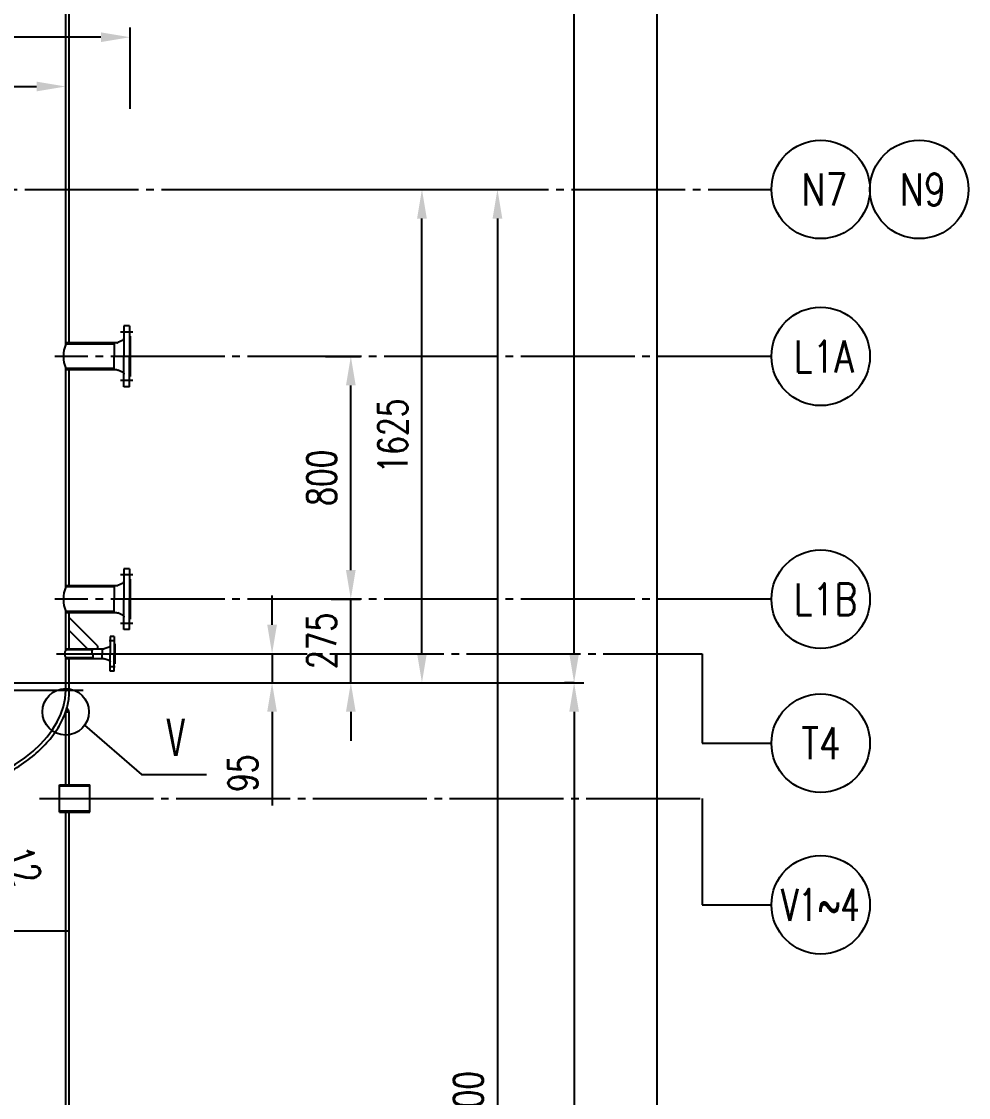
# Model space of a CAD drawing. Extents: x 16825 to 205982, y -10874 to 68273.
# Drawn here: x 191301 to 194418, y 33082 to 36627 of the extents above; entities that cross this region are included whole.
import ezdxf

# ---------------------------------------------------------------- set-up
doc = ezdxf.new("R2010")
doc.units = 0
doc.header["$LTSCALE"] = 5
doc.header["$MEASUREMENT"] = 0
doc.linetypes.add('CENTER', pattern=[18, 15, -1, 1, -1])
doc.layers.get('DEFPOINTS').update_dxf_attribs({"linetype": 'CONTINUOUS'})
for name, color, linetype in [('CEN', 6, 'CENTER'), ('DIM', 1, 'CONTINUOUS'), ('THIN', 1, 'CONTINUOUS'), ('THK', 2, 'CONTINUOUS'), ('TXT', 3, 'CONTINUOUS')]:
    doc.layers.add(name, color=color, linetype=linetype)
doc.styles.add('HZ5', font='romans', dxfattribs={"width": 0.8, "bigfont": 'hz5'})
doc.styles.get("Standard").update_dxf_attribs({"font": 'simplex', "width": 0.75, "bigfont": 'hzdx'})
doc.dimstyles.new('DIM3', dxfattribs={"dimscale": 0, "dimtxt": 3, "dimasz": 3, "dimexe": 1, "dimexo": 0, "dimgap": 1.5, "dimtad": 1, "dimdec": 4, "dimdsep": 46, "dimtxsty": 'Standard', "dimcen": 3, "dimclrd": 1, "dimclrt": 3, "dimadec": 0, "dimazin": 0, "dimtfac": 0.75, "dimtdec": 4, "dimtix": 1, "dimtmove": 0, "dimatfit": 0, "dimfxl": 0, "dimtolj": 1, "dimtzin": 0, "dimarcsym": 0})

# ---------------------------------------------------------------- blocks, each defined once
blk = doc.blocks.new('*D221')
at = {"layer": 'DEFPOINTS', "color": 0}
for p in [(191111.8, 34098.4), (191115.9, 34087.1), (191115.9, 34087.1)]:
    blk.add_point(p, dxfattribs=at)
at = {"layer": 'DIM', "color": 1, "lineweight": -2}
for p, q in [((191079.5, 34188.8), (191047.1, 34279.2)), ((191111.8, 34098.4), (191115.9, 34087.1)), ((191148.2, 33996.8), (191247.6, 33719.2))]:
    blk.add_line(p, q, dxfattribs=at)
at = {"layer": 'DIM', "lineweight": -2}
for p, q in [((191111.8, 34098.4), (191142, 34109.2)), ((191115.9, 34087.1), (191146, 34097.9))]:
    blk.add_line(p, q, dxfattribs=at)
at = {"layer": 'DIM', "color": 1}
for points in [[(191094.5, 34194.2), (191064.4, 34183.4), (191111.8, 34098.4)], [(191163.3, 34002.1), (191133.2, 33991.4), (191115.9, 34087.1)]]:
    blk.add_solid(points, dxfattribs=at)
at = {"layer": 'DIM', "color": 3, "insert": (191304.5, 33845.1), "char_height": 96, "attachment_point": 5, "rotation": 289.6979}
blk.add_mtext('\\A1;12', dxfattribs=at)
blk = doc.blocks.new('*D219')
at = {"layer": 'DEFPOINTS', "color": 0}
for p in [(192233.5, 36073.7), (192104.5, 31073.7), (192867.6, 31073.7)]:
    blk.add_point(p, dxfattribs=at)
at = {"layer": 'DIM', "lineweight": -2}
for p, q in [((192233.5, 36073.7), (192899.6, 36073.7)), ((192104.5, 31073.7), (192899.6, 31073.7))]:
    blk.add_line(p, q, dxfattribs=at)
at = {"layer": 'DIM', "color": 1, "lineweight": -2}
blk.add_line((192867.6, 35977.7), (192867.6, 31169.7), dxfattribs=at)
at = {"layer": 'DIM', "color": 1}
for points in [[(192851.6, 35977.7), (192883.6, 35977.7), (192867.6, 36073.7)], [(192851.6, 31169.7), (192883.6, 31169.7), (192867.6, 31073.7)]]:
    blk.add_solid(points, dxfattribs=at)
at = {"layer": 'DIM', "color": 3, "insert": (192771.6, 33046.2), "char_height": 96, "attachment_point": 5, "rotation": 90}
blk.add_mtext('\\A1;5000', dxfattribs=at)
blk = doc.blocks.new('*D217')
at = {"layer": 'DEFPOINTS', "color": 0}
for p in [(193120, 34448.7), (191638.1, 28623.7), (193120, 28623.7)]:
    blk.add_point(p, dxfattribs=at)
at = {"layer": 'DIM', "lineweight": -2}
for p, q in [((193120, 34448.7), (193088, 34448.7)), ((191638.1, 28623.7), (193152, 28623.7))]:
    blk.add_line(p, q, dxfattribs=at)
at = {"layer": 'DIM', "color": 1, "lineweight": -2}
blk.add_line((193120, 34352.7), (193120, 28719.7), dxfattribs=at)
at = {"layer": 'DIM', "color": 1}
for points in [[(193104, 34352.7), (193136, 34352.7), (193120, 34448.7)], [(193104, 28719.7), (193136, 28719.7), (193120, 28623.7)]]:
    blk.add_solid(points, dxfattribs=at)
at = {"layer": 'DIM', "color": 3, "insert": (193024, 31536.2), "char_height": 96, "attachment_point": 5, "rotation": 90}
blk.add_mtext('\\A1;6005', dxfattribs=at)
blk = doc.blocks.new('*D216')
at = {"layer": 'DEFPOINTS', "color": 0}
for p in [(192140.6, 66718.7), (191638.1, 28623.7), (193392.9, 28623.7)]:
    blk.add_point(p, dxfattribs=at)
at = {"layer": 'DIM', "lineweight": -2}
for p, q in [((192140.6, 66718.7), (193424.9, 66718.7)), ((191638.1, 28623.7), (193424.9, 28623.7))]:
    blk.add_line(p, q, dxfattribs=at)
at = {"layer": 'DIM', "color": 1, "lineweight": -2}
blk.add_line((193392.9, 66622.7), (193392.9, 28719.7), dxfattribs=at)
at = {"layer": 'DIM', "color": 1}
for points in [[(193376.9, 66622.7), (193408.9, 66622.7), (193392.9, 66718.7)], [(193376.9, 28719.7), (193408.9, 28719.7), (193392.9, 28623.7)]]:
    blk.add_solid(points, dxfattribs=at)
at = {"layer": 'DIM', "color": 3, "insert": (193296.9, 47671.2), "char_height": 96, "attachment_point": 5, "rotation": 90}
blk.add_mtext('\\A1;~38275', dxfattribs=at)
blk = doc.blocks.new('*D188')
at = {"layer": 'DEFPOINTS', "color": 0}
for p in [(191464.1, 59498.7), (193120, 59498.7), (191458.1, 34448.7)]:
    blk.add_point(p, dxfattribs=at)
at = {"layer": 'DIM', "lineweight": -2}
for p, q in [((191464.1, 59498.7), (193152, 59498.7)), ((191458.1, 34448.7), (193152, 34448.7))]:
    blk.add_line(p, q, dxfattribs=at)
at = {"layer": 'DIM', "color": 1, "lineweight": -2}
blk.add_line((193120, 34544.7), (193120, 59402.7), dxfattribs=at)
at = {"layer": 'DIM', "color": 1}
for points in [[(193104, 59402.7), (193136, 59402.7), (193120, 59498.7)], [(193104, 34544.7), (193136, 34544.7), (193120, 34448.7)]]:
    blk.add_solid(points, dxfattribs=at)
at = {"layer": 'DIM', "color": 3, "insert": (193024, 46973.7), "char_height": 96, "attachment_point": 5, "rotation": 90}
blk.add_mtext('\\A1;25050', dxfattribs=at)
blk = doc.blocks.new('*D197')
at = {"layer": 'DEFPOINTS', "color": 0}
for p in [(192301.9, 35523.7), (192384.9, 35523.7), (192319.9, 34723.7)]:
    blk.add_point(p, dxfattribs=at)
at = {"layer": 'DIM', "lineweight": -2}
for p, q in [((192301.9, 35523.7), (192416.9, 35523.7)), ((192319.9, 34723.7), (192416.9, 34723.7))]:
    blk.add_line(p, q, dxfattribs=at)
at = {"layer": 'DIM', "color": 1, "lineweight": -2}
blk.add_line((192384.9, 34819.7), (192384.9, 35427.7), dxfattribs=at)
at = {"layer": 'DIM', "color": 1}
for points in [[(192368.9, 35427.7), (192400.9, 35427.7), (192384.9, 35523.7)], [(192368.9, 34819.7), (192400.9, 34819.7), (192384.9, 34723.7)]]:
    blk.add_solid(points, dxfattribs=at)
at = {"layer": 'DIM', "color": 3, "insert": (192288.9, 35123.7), "char_height": 96, "attachment_point": 5, "rotation": 90}
blk.add_mtext('\\A1;800', dxfattribs=at)
blk = doc.blocks.new('*D195')
at = {"layer": 'DEFPOINTS', "color": 0}
for p in [(191863.5, 36073.7), (192619, 36073.7), (192038.2, 34448.7)]:
    blk.add_point(p, dxfattribs=at)
at = {"layer": 'DIM', "lineweight": -2}
for p, q in [((191863.5, 36073.7), (192651, 36073.7)), ((192038.2, 34448.7), (192651, 34448.7))]:
    blk.add_line(p, q, dxfattribs=at)
at = {"layer": 'DIM', "color": 1, "lineweight": -2}
blk.add_line((192619, 34544.7), (192619, 35977.7), dxfattribs=at)
at = {"layer": 'DIM', "color": 1}
for points in [[(192603, 35977.7), (192635, 35977.7), (192619, 36073.7)], [(192603, 34544.7), (192635, 34544.7), (192619, 34448.7)]]:
    blk.add_solid(points, dxfattribs=at)
at = {"layer": 'DIM', "color": 3, "insert": (192523, 35261.2), "char_height": 96, "attachment_point": 5, "rotation": 90}
blk.add_mtext('\\A1;1625', dxfattribs=at)
blk = doc.blocks.new('*D184')
at = {"layer": 'DEFPOINTS', "color": 0}
for p in [(191753.2, 34543.7), (192125.6, 34543.7), (191731.6, 34448.7)]:
    blk.add_point(p, dxfattribs=at)
at = {"layer": 'DIM', "color": 1, "lineweight": -2}
for p, q in [((192125.6, 34639.7), (192125.6, 34735.7)), ((192125.6, 34543.7), (192125.6, 34448.7)), ((192125.6, 34352.7), (192125.6, 34044.1))]:
    blk.add_line(p, q, dxfattribs=at)
at = {"layer": 'DIM', "lineweight": -2}
for p, q in [((191753.2, 34543.7), (192157.6, 34543.7)), ((191731.6, 34448.7), (192157.6, 34448.7))]:
    blk.add_line(p, q, dxfattribs=at)
at = {"layer": 'DIM', "color": 1}
for points in [[(192109.6, 34639.7), (192141.6, 34639.7), (192125.6, 34543.7)], [(192109.6, 34352.7), (192141.6, 34352.7), (192125.6, 34448.7)]]:
    blk.add_solid(points, dxfattribs=at)
at = {"layer": 'DIM', "color": 3, "insert": (192029.6, 34150.4), "char_height": 96, "attachment_point": 5, "rotation": 90}
blk.add_mtext('\\A1;95', dxfattribs=at)
blk = doc.blocks.new('*D183')
at = {"layer": 'DEFPOINTS', "color": 0}
for p in [(192384.9, 34723.7), (192384.9, 34723.7), (192320.9, 34448.7)]:
    blk.add_point(p, dxfattribs=at)
at = {"layer": 'DIM', "color": 1, "lineweight": -2}
for p, q in [((192384.9, 34819.7), (192384.9, 34915.7)), ((192384.9, 34448.7), (192384.9, 34723.7)), ((192384.9, 34352.7), (192384.9, 34256.7))]:
    blk.add_line(p, q, dxfattribs=at)
at = {"layer": 'DIM', "lineweight": -2}
for p, q in [((192384.9, 34723.7), (192352.9, 34723.7)), ((192320.9, 34448.7), (192416.9, 34448.7))]:
    blk.add_line(p, q, dxfattribs=at)
at = {"layer": 'DIM', "color": 1}
for points in [[(192368.9, 34819.7), (192400.9, 34819.7), (192384.9, 34723.7)], [(192368.9, 34352.7), (192400.9, 34352.7), (192384.9, 34448.7)]]:
    blk.add_solid(points, dxfattribs=at)
at = {"layer": 'DIM', "color": 3, "insert": (192288.9, 34586.2), "char_height": 96, "attachment_point": 5, "rotation": 90}
blk.add_mtext('\\A1;275', dxfattribs=at)
blk = doc.blocks.new('*D185')
at = {"layer": 'DEFPOINTS', "color": 0}
for p in [(190646.1, 36574.9), (191658.1, 36338.7), (190646.1, 36305.4)]:
    blk.add_point(p, dxfattribs=at)
at = {"layer": 'DIM', "lineweight": -2}
for p, q in [((190646.1, 36305.4), (190646.1, 36606.9)), ((191658.1, 36338.7), (191658.1, 36606.9))]:
    blk.add_line(p, q, dxfattribs=at)
at = {"layer": 'DIM', "color": 1, "lineweight": -2}
blk.add_line((191562.1, 36574.9), (190742.1, 36574.9), dxfattribs=at)
at = {"layer": 'DIM', "color": 1}
for points in [[(190742.1, 36590.9), (190742.1, 36558.9), (190646.1, 36574.9)], [(191562.1, 36590.9), (191562.1, 36558.9), (191658.1, 36574.9)]]:
    blk.add_solid(points, dxfattribs=at)
at = {"layer": 'DIM', "color": 3, "insert": (191152.1, 36670.9), "char_height": 96, "attachment_point": 5}
blk.add_mtext('\\A1;1000', dxfattribs=at)
blk = doc.blocks.new('*D256')
at = {"layer": 'DEFPOINTS', "color": 0}
for p in [(191446.1, 36412.6), (190646.1, 36338.7), (191446.1, 36338.7)]:
    blk.add_point(p, dxfattribs=at)
at = {"layer": 'THK', "lineweight": -2}
for p, q in [((190646.1, 36338.7), (190646.1, 36444.6)), ((191446.1, 36338.7), (191446.1, 36444.6))]:
    blk.add_line(p, q, dxfattribs=at)
at = {"layer": 'THK', "color": 1, "lineweight": -2}
blk.add_line((190742.1, 36412.6), (191350.1, 36412.6), dxfattribs=at)
at = {"layer": 'THK', "color": 1}
for points in [[(190742.1, 36428.6), (190742.1, 36396.6), (190646.1, 36412.6)], [(191350.1, 36428.6), (191350.1, 36396.6), (191446.1, 36412.6)]]:
    blk.add_solid(points, dxfattribs=at)
at = {"layer": 'THK', "color": 3, "insert": (191046.1, 36508.6), "char_height": 96, "attachment_point": 5}
blk.add_mtext('\\A1;800', dxfattribs=at)

msp = doc.modelspace()

# ---------------------------------------------------------------- hatches: boundary and pattern name
at = {"layer": 'THK'}
h = msp.add_hatch(color=256, dxfattribs=at)
edge = h.paths.add_edge_path()
edge.add_spline(control_points=[(191450.029, 34365.358), (191449.264, 34362.604), (191448.444, 34359.856), (191447.093, 34355.615), (191446.6, 34354.117), (191446.09, 34352.622)], knot_values=[6.11447036, 6.11447036, 6.11447036, 6.11447036, 6.13422751, 6.13422751, 6.14503356, 6.14503356, 6.14503356, 6.14503356], degree=3, periodic=0)
edge.add_line((191446.09, 34352.622), (191458.09, 34352.622))
edge.add_line((191458.09, 34352.622), (191450.029, 34365.358))

# ---------------------------------------------------------------- linework, layer by layer
at = {"layer": 'CEN', "ltscale": 5}
for p, q in [((190861.111, 36073.657), (193769.599, 36073.657)), ((193769.599, 35523.657), (191410.256, 35523.657)), ((193769.599, 34723.657), (191410.256, 34723.657)), ((191416.112, 34543.657), (193541.547, 34543.657)), ((193541.547, 34543.657), (193541.547, 34249.292)), ((189788.198, 34423.657), (191503.983, 34423.657)), ((193541.547, 34249.292), (193769.599, 34249.292)), ((191360.15, 34067.622), (193541.547, 34067.622)), ((193541.547, 34067.622), (193541.547, 33717.134)), ((193541.547, 33717.134), (193769.599, 33717.134))]:
    msp.add_line(p, q, dxfattribs=at)
at = {"layer": 'CEN'}
for p, q in [((191667.446, 35603.657), (191626.735, 35603.657)), ((191667.446, 35443.657), (191626.735, 35443.657)), ((191667.446, 34803.657), (191626.735, 34803.657)), ((191667.446, 34643.657), (191626.735, 34643.657)), ((191609.09, 34586.157), (191589.09, 34586.157)), ((191609.09, 34501.157), (191589.09, 34501.157))]:
    msp.add_line(p, q, dxfattribs=at)
at = {"layer": 'DIM'}
msp.add_line((191508.57, 34308.245), (191695.386, 34146.759), dxfattribs=at)
for centre, radius in [((193931.786, 36073.657), 162.187), ((194256.159, 36073.657), 162.187), ((193931.786, 35523.657), 162.187), ((193931.786, 34723.657), 162.187), ((191446.09, 34352.622), 76.635), ((193931.786, 34249.292), 162.187), ((193931.786, 33717.134), 162.187)]:
    msp.add_circle(centre, radius, dxfattribs=at)
at = {"layer": 'THIN'}
msp.add_open_spline([(191534.481, 34559.657), (191532.866, 34555.458), (191529.91, 34547.772), (191537.521, 34537.557), (191535.352, 34530.948), (191533.746, 34527.657)], degree=3, knots=[0, 0, 0, 0, 12.64182466, 23.14153877, 33.42181086, 33.42181086, 33.42181086, 33.42181086], dxfattribs=at)
at = {"layer": 'THK'}
for p, q in [((191446.09, 35808.657), (191446.09, 36855.157)), ((191458.09, 36338.657), (191458.09, 36851.157)), ((191458.09, 35568.157), (191458.09, 36338.657)), ((191446.09, 35564.157), (191446.09, 35808.657)), ((191638.09, 35623.657), (191638.09, 35523.657)), ((191656.09, 35623.657), (191638.09, 35623.657)), ((191656.09, 35623.657), (191656.09, 35523.657)), ((191658.09, 35589.657), (191656.09, 35589.657)), ((191658.09, 35589.657), (191658.09, 35457.657)), ((191606.09, 35568.157), (191446.09, 35568.157)), ((191606.09, 35564.157), (191446.09, 35564.157)), ((191606.09, 35568.157), (191606.09, 35523.657)), ((191614.611, 35568.157), (191606.09, 35568.157)), ((191634.879, 35576.972), (191617.4, 35568.845)), ((191446.09, 34764.157), (191446.09, 35483.157)), ((191606.09, 35483.157), (191446.09, 35483.157)), ((191606.09, 35479.157), (191446.09, 35479.157)), ((191458.09, 34768.157), (191458.09, 35479.157)), ((191658.09, 35457.657), (191656.09, 35457.657)), ((191656.09, 34823.657), (191638.09, 34823.657)), ((191638.09, 34823.657), (191638.09, 34723.657)), ((191656.09, 34823.657), (191656.09, 34723.657)), ((191634.879, 34776.972), (191617.4, 34768.845)), ((191658.09, 34789.657), (191656.09, 34789.657)), ((191658.09, 34789.657), (191658.09, 34657.657)), ((191606.09, 34768.157), (191446.09, 34768.157)), ((191606.09, 34764.157), (191446.09, 34764.157)), ((191614.611, 34768.157), (191606.09, 34768.157)), ((191606.09, 34768.157), (191606.09, 34723.657)), ((191606.09, 34683.157), (191446.09, 34683.157)), ((191446.09, 34556.657), (191446.09, 34683.157)), ((191606.09, 34679.157), (191446.09, 34679.157)), ((191458.09, 34559.657), (191458.09, 34679.157)), ((191551.09, 34570.067), (191458.09, 34663.067)), ((191658.09, 34657.657), (191656.09, 34657.657)), ((191519.073, 34559.657), (191458.09, 34620.641)), ((191592.09, 34601.157), (191592.09, 34543.657)), ((191606.09, 34601.157), (191592.09, 34601.157)), ((191606.09, 34601.157), (191606.09, 34543.657)), ((191566.09, 34559.657), (191446.09, 34559.657)), ((191551.09, 34570.067), (191551.09, 34559.657)), ((191566.09, 34559.657), (191566.09, 34543.657)), ((191571.34, 34559.657), (191566.09, 34559.657)), ((191589.54, 34565.666), (191572.79, 34559.929)), ((191608.09, 34576.157), (191606.09, 34576.157)), ((191608.09, 34576.157), (191608.09, 34511.157)), ((191533.36, 34556.657), (191446.09, 34556.657)), ((191446.09, 34423.657), (191446.09, 34530.657)), ((191535.033, 34530.657), (191446.09, 34530.657)), ((191566.09, 34527.657), (191446.09, 34527.657)), ((191458.09, 34423.657), (191458.09, 34527.657)), ((191608.09, 34511.157), (191606.09, 34511.157)), ((189834.09, 34448.657), (191458.09, 34448.657)), ((191446.09, 34352.622), (191458.09, 34352.622)), ((191446.09, 34112.622), (191446.09, 34352.622)), ((191458.09, 34352.622), (191450.029, 34365.358)), ((191458.09, 34112.622), (191458.09, 34352.622)), ((191695.386, 34146.759), (191909.671, 34146.759)), ((191426.09, 34112.622), (191526.09, 34112.622)), ((191426.09, 34022.622), (191426.09, 34112.622)), ((191426.09, 34108.622), (191526.09, 34108.622)), ((191526.09, 34022.622), (191526.09, 34112.622)), ((191426.09, 34026.622), (191526.09, 34026.622)), ((191426.09, 34022.622), (191526.09, 34022.622)), ((191446.09, 31236.157), (191446.09, 34022.622)), ((191458.09, 31236.157), (191458.09, 34022.622)), ((190925.59, 33630.949), (191458.09, 33630.949))]:
    msp.add_line(p, q, dxfattribs=at)
at = {"layer": 'THK', "extrusion": (0, 1.22461e-16, -1)}
for p, q in [((191606.09, 35479.157), (191606.09, 35523.657)), ((191638.09, 35423.657), (191638.09, 35523.657)), ((191656.09, 35423.657), (191656.09, 35523.657)), ((191614.611, 35479.157), (191606.09, 35479.157)), ((191634.879, 35470.343), (191617.4, 35478.47)), ((191656.09, 35423.657), (191638.09, 35423.657)), ((191606.09, 34679.157), (191606.09, 34723.657)), ((191638.09, 34623.657), (191638.09, 34723.657)), ((191656.09, 34623.657), (191656.09, 34723.657)), ((191614.611, 34679.157), (191606.09, 34679.157)), ((191634.879, 34670.343), (191617.4, 34678.47)), ((191656.09, 34623.657), (191638.09, 34623.657)), ((191566.09, 34527.657), (191566.09, 34543.657)), ((191571.34, 34527.657), (191566.09, 34527.657)), ((191589.54, 34521.649), (191572.79, 34527.385)), ((191592.09, 34486.157), (191592.09, 34543.657)), ((191606.09, 34486.157), (191606.09, 34543.657)), ((191606.09, 34486.157), (191592.09, 34486.157))]:
    msp.add_line(p, q, dxfattribs=at)
at = {"layer": 'THK'}
for centre, radius, start, end in [((191553.337, 35523.657), 114.64, 159.311854, 200.688146), ((191614.611, 35574.157), 6, 270, 297.699473), ((191632.09, 35582.284), 6, 297.699473, 360), ((191632.09, 34782.284), 6, 297.699473, 360), ((191553.337, 34723.657), 114.64, 159.311854, 200.688146), ((191614.611, 34774.157), 6, 270, 297.699473), ((191571.34, 34563.657), 4, 270, 291.250506), ((191588.09, 34569.394), 4, 291.250506, 360), ((191463.633, 34543.657), 21.834, 143.459651, 216.540349)]:
    msp.add_arc(centre, radius, start, end, dxfattribs=at)
at = {"layer": 'THK', "extrusion": (0, 1.22461e-16, -1)}
for centre, radius, start, end in [((-191614.611, 35473.157), 6, 90, 117.699473), ((-191632.09, 35465.031), 6, 117.699473, 180), ((-191614.611, 34673.157), 6, 90, 117.699473), ((-191632.09, 34665.031), 6, 117.699473, 180), ((-191571.34, 34523.657), 4, 90, 111.250506), ((-191588.09, 34517.921), 4, 111.250506, 180)]:
    msp.add_arc(centre, radius, start, end, dxfattribs=at)
at = {"layer": 'THK'}
msp.add_ellipse((190646.09, 34423.657), major_axis=(800, 0), ratio=0.5, start_param=3.14159265, end_param=6.28318531, dxfattribs=at)
msp.add_open_spline([(190925.59, 34036.66), (190940.576, 34039.429), (190955.401, 34042.421), (191000.826, 34052.384), (191030.785, 34060.103), (191088.59, 34077.363), (191116.436, 34086.903), (191169.592, 34107.67), (191194.902, 34118.897), (191242.603, 34142.881), (191264.993, 34155.639), (191306.515, 34182.519), (191325.645, 34196.641), (191360.346, 34226.069), (191375.916, 34241.376), (191403.229, 34272.989), (191414.972, 34289.295), (191434.382, 34322.688), (191442.049, 34339.777), (191451.978, 34370.952), (191455.017, 34384.947), (191457.611, 34407.208), (191458.09, 34415.433), (191458.09, 34423.657)], degree=3, knots=[5.06638587, 5.06638587, 5.06638587, 5.06638587, 5.12578537, 5.12578537, 5.25072175, 5.25072175, 5.37565813, 5.37565813, 5.50059451, 5.50059451, 5.62553089, 5.62553089, 5.75046727, 5.75046727, 5.87540365, 5.87540365, 6.00034003, 6.00034003, 6.1252764, 6.1252764, 6.22499287, 6.22499287, 6.28318531, 6.28318531, 6.28318531, 6.28318531], dxfattribs=at)

# ---------------------------------------------------------------- texts
at = {"layer": 'TXT'}
for s, width, p in [('N7', 0.8, (193868.369, 36020.64)), ('N9', 0.8, (194192.742, 36020.64)), ('L1A', 0.8, (193843.552, 35470.64)), ('L1B', 0.8, (193843.552, 34670.64)), ('T4', 0.8, (193868.369, 34196.275)), ('V1~4', 0.7, (193801.905, 33664.117))]:
    msp.add_text(s, height=105, dxfattribs=dict(at, width=width)).set_placement(p)
at = {"layer": 'TXT', "style": 'HZ5', "width": 0.8}
msp.add_text('Ⅴ', height=140, dxfattribs=at).set_placement((191755.263, 34193.459))

# ---------------------------------------------------------------- dimensions: what is measured, and where the dimension line sits
at = {"layer": 'DIM'}
for base, p1, text, picture, middle in [((193392.948, 28623.657), (192140.618, 66718.657), '~38275', '*D216', (193296.948, 47671.157)), ((193119.965, 28623.657), (193119.965, 34448.657), '6005', '*D217', (193023.965, 31536.157))]:
    dim = msp.add_linear_dim(base=base, p1=p1, p2=(191638.09, 28623.657), angle=90, text=text, dimstyle='DIM3', override={"dimscale": 32, "dimdec": 2, "dimclre": 256, "dimtdec": 2}, dxfattribs=at)
    dim.commit()
    dim.dimension.update_dxf_attribs({"geometry": picture, "text_midpoint": middle})
for base, p1, p2, picture, middle in [((193119.965, 59498.657), (191458.09, 34448.657), (191464.09, 59498.657), '*D188', (193023.965, 46973.657)), ((192619.032, 36073.657), (192038.186, 34448.657), (191863.488, 36073.657), '*D195', (192523.032, 35261.157)), ((192384.925, 35523.657), (192319.872, 34723.657), (192301.892, 35523.657), '*D197', (192288.925, 35123.657)), ((192384.925, 34723.657), (192320.89, 34448.657), (192384.925, 34723.657), '*D183', (192288.925, 34586.157))]:
    dim = msp.add_linear_dim(base=base, p1=p1, p2=p2, angle=90, dimstyle='DIM3', override={"dimscale": 32, "dimdec": 2, "dimclre": 256, "dimtdec": 2}, dxfattribs=at)
    dim.commit()
    dim.dimension.update_dxf_attribs({"geometry": picture, "text_midpoint": middle})
dim = msp.add_linear_dim(base=(190646.09, 36574.946), p1=(191658.09, 36338.657), p2=(190646.09, 36305.414), text='1000', dimstyle='DIM3', override={"dimscale": 32, "dimdec": 2, "dimclre": 256, "dimtdec": 2}, dxfattribs=at)
dim.commit()
dim.dimension.update_dxf_attribs({"geometry": '*D185', "text_midpoint": (191152.09, 36670.946)})
for base, p1, p2, angle, picture, middle, dimtype in [((192867.624, 31073.657), (192233.54, 36073.657), (192104.488, 31073.657), 90, '*D219', (192867.624, 33046.17), 160), ((192125.645, 34543.657), (191731.628, 34448.657), (191753.221, 34543.657), 90, '*D184', (192125.645, 34150.372), 160), ((191115.879, 34087.136), (191111.834, 34098.433), (191115.879, 34087.136), 289.697868, '*D221', (191214.107, 33812.761), 161)]:
    dim = msp.add_linear_dim(base=base, p1=p1, p2=p2, angle=angle, dimstyle='DIM3', override={"dimscale": 32, "dimdec": 2, "dimclre": 256, "dimtdec": 2}, dxfattribs=at)
    dim.commit()
    dim.dimension.update_dxf_attribs({"geometry": picture, "text_midpoint": middle, "dimtype": dimtype})
at = {"layer": 'THK'}
dim = msp.add_linear_dim(base=(191446.09, 36412.634), p1=(190646.09, 36338.657), p2=(191446.09, 36338.657), dimstyle='DIM3', override={"dimscale": 32, "dimdec": 2, "dimclre": 256, "dimtdec": 2}, dxfattribs=at)
dim.commit()
dim.dimension.update_dxf_attribs({"geometry": '*D256', "text_midpoint": (191046.09, 36508.634)})

doc.saveas('drawing.dxf')
